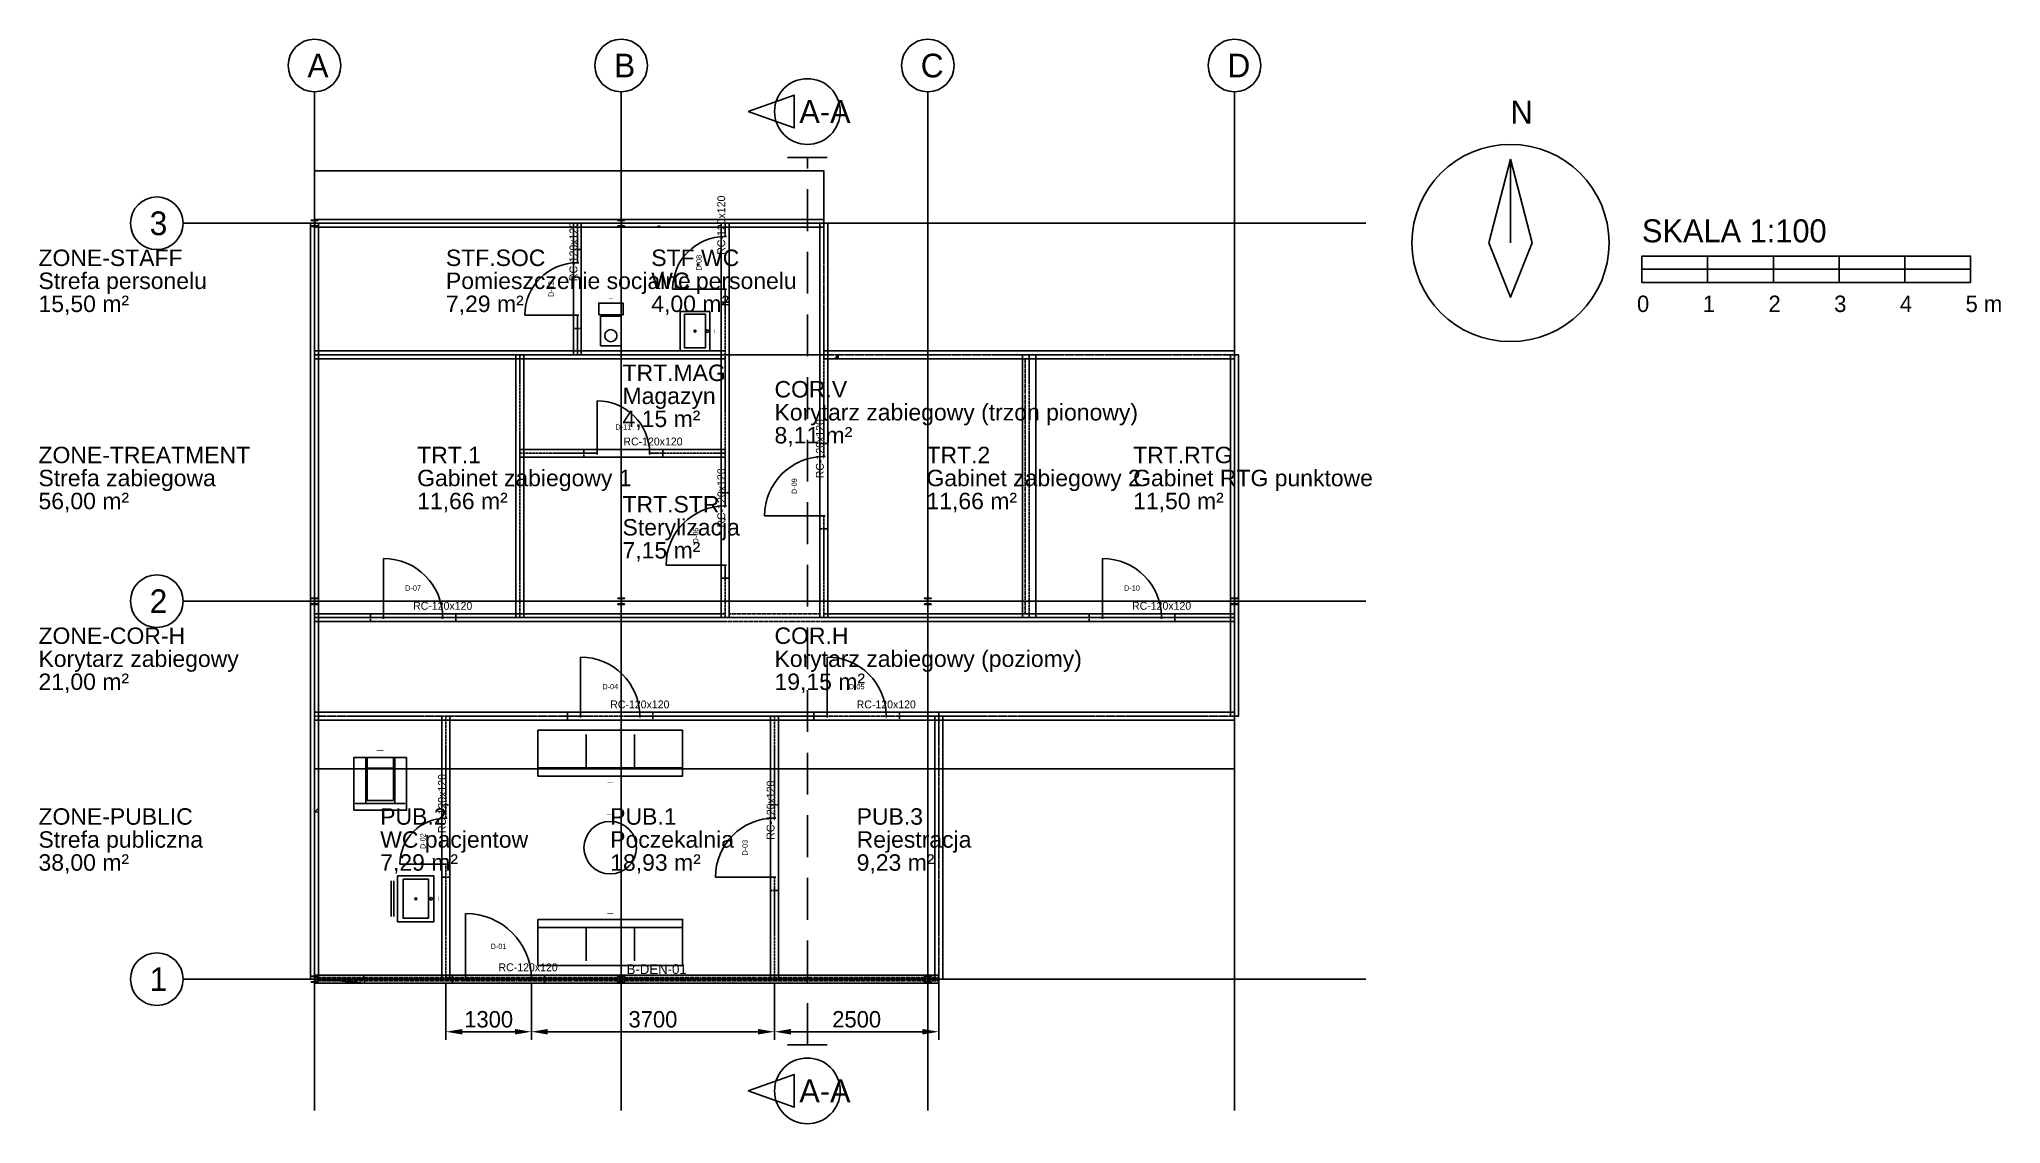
# Model space of a CAD drawing. Header units: millimetres. Extents: x -4189 to 25660, y -2200 to 14300.
import ezdxf
from ezdxf.enums import TextEntityAlignment as Align

# ---------------------------------------------------------------- set-up
doc = ezdxf.new("R2010")
doc.units = ezdxf.units.MM
for name, pattern in [('KRESKOWA', [19.05, 12.7, -6.35]), ('KRESKOWA2', [9.525, 6.35, -3.175]), ('ŚRODEK', [50.8, 31.75, -6.35, 6.35, -6.35])]:
    doc.linetypes.add(name, pattern=pattern)
for name, color, linetype in [('A-ANNO-DIMS', 2, 'Continuous'), ('A-ANNO-NORT', 7, 'Continuous'), ('A-ANNO-SBAR', 7, 'Continuous'), ('A-ANNO-SYMB', 7, 'Continuous'), ('A-DETL-SECT', 7, 'Continuous'), ('A-DOOR', 30, 'Continuous'), ('A-FURN-SFA', 7, 'Continuous'), ('A-FURN-TBL', 7, 'Continuous'), ('A-GRID', 7, 'Continuous'), ('A-GRID-BUB', 7, 'Continuous'), ('A-PLMB-BSN', 7, 'Continuous'), ('A-PLMB-WC', 7, 'Continuous'), ('A-ROOM-BNDY', 8, 'KRESKOWA'), ('A-ROOM-BNDY-BATH-RES', 8, 'KRESKOWA'), ('A-ROOM-IDEN', 7, 'Continuous'), ('A-WALL', 7, 'Continuous'), ('A-WALL-BEAR', 4, 'Continuous'), ('A-WALL-BEAR-CTRL', 8, 'ŚRODEK'), ('A-WALL-CTRL', 8, 'ŚRODEK'), ('A-WALL-LEAD', 7, 'Continuous'), ('A-ZONE-BNDY', 8, 'KRESKOWA'), ('A-ZONE-IDEN', 7, 'Continuous'), ('S-BEAM', 1, 'KRESKOWA'), ('S-BEAM-CTRL', 8, 'ŚRODEK'), ('S-COLS', 1, 'Continuous'), ('S-COLS-CTRL', 8, 'ŚRODEK'), ('S-LINTEL', 1, 'KRESKOWA')]:
    doc.layers.add(name, color=color, linetype=linetype)
doc.styles.add('ACADMCP-ROOM', font='arial.ttf')
doc.dimstyles.new('ARCH-ISO', dxfattribs={"dimscale": 100, "dimtxt": 2.5, "dimasz": 2.5, "dimexe": 1.25, "dimexo": 0.625, "dimtad": 1, "dimdec": 0, "dimrnd": 1, "dimdsep": 46, "dimtxsty": 'Standard', "dimcen": 0.09, "dimadec": 0, "dimazin": 0, "dimtfac": 1, "dimtdec": 4, "dimtofl": 0, "dimtmove": 0, "dimatfit": 3, "dimfxl": 1, "dimtolj": 1, "dimtzin": 0, "dimarcsym": 0})
doc.dimstyles.new('ISO-25', dxfattribs={"dimtxt": 2.5, "dimasz": 2.5, "dimexe": 1.25, "dimexo": 0.625, "dimtad": 1, "dimtxsty": 'Standard', "dimcen": 2.5, "dimadec": 0, "dimazin": 0, "dimtfac": 1, "dimtmove": 0, "dimatfit": 3, "dimfxl": 1, "dimarcsym": 0})

# ---------------------------------------------------------------- blocks, each defined once
blk = doc.blocks.new('DOOR-SINGLE-1000-2100')
for p, q in [((-500, 0), (-500, 1000)), ((-500, -20), (-500, 20)), ((500, -20), (500, 20))]:
    blk.add_line(p, q)
blk.add_arc((-500, 0), 1000, 0, 90)
blk.add_attdef('NUMBER', text='', height=80).set_placement((0, 500), align=Align.MIDDLE_CENTER)
at = {"flags": 1}
for tag in ['ACOUSTIC_DB', 'ROOM_FROM', 'LINTEL_TYPE', 'FIRE_CLASS', 'HEIGHT_MM', 'SWING_DIR', 'WIDTH_MM', 'ROOM_TO', 'LEAF_DIR', 'SILL_MM', 'TYPE', 'LEAD', 'REI', 'RC']:
    blk.add_attdef(tag, text='', height=80, dxfattribs=at).set_placement((0, 0), align=Align.MIDDLE_CENTER)
blk = doc.blocks.new('DOOR-SINGLE-700-2100')
for p, q in [((-350, 0), (-350, 700)), ((-350, -20), (-350, 20)), ((350, -20), (350, 20))]:
    blk.add_line(p, q)
blk.add_arc((-350, 0), 700, 0, 90)
blk.add_attdef('NUMBER', text='', height=80).set_placement((0, 350), align=Align.MIDDLE_CENTER)
at = {"flags": 1}
for tag in ['ACOUSTIC_DB', 'ROOM_FROM', 'LINTEL_TYPE', 'FIRE_CLASS', 'HEIGHT_MM', 'SWING_DIR', 'WIDTH_MM', 'ROOM_TO', 'LEAF_DIR', 'SILL_MM', 'TYPE', 'LEAD', 'REI', 'RC']:
    blk.add_attdef(tag, text='', height=80, dxfattribs=at).set_placement((0, 0), align=Align.MIDDLE_CENTER)
blk = doc.blocks.new('DOOR-SINGLE-900-2100')
for p, q in [((-450, 0), (-450, 900)), ((-450, -20), (-450, 20)), ((450, -20), (450, 20))]:
    blk.add_line(p, q)
blk.add_arc((-450, 0), 900, 0, 90)
blk.add_attdef('NUMBER', text='', height=80).set_placement((0, 450), align=Align.MIDDLE_CENTER)
at = {"flags": 1}
for tag in ['ACOUSTIC_DB', 'ROOM_FROM', 'LINTEL_TYPE', 'FIRE_CLASS', 'HEIGHT_MM', 'SWING_DIR', 'WIDTH_MM', 'ROOM_TO', 'LEAF_DIR', 'SILL_MM', 'TYPE', 'LEAD', 'REI', 'RC']:
    blk.add_attdef(tag, text='', height=80, dxfattribs=at).set_placement((0, 0), align=Align.MIDDLE_CENTER)
blk = doc.blocks.new('DOOR-SINGLE-800-2100')
for p, q in [((-400, 0), (-400, 800)), ((-400, -20), (-400, 20)), ((400, -20), (400, 20))]:
    blk.add_line(p, q)
blk.add_arc((-400, 0), 800, 0, 90)
blk.add_attdef('NUMBER', text='', height=80).set_placement((0, 400), align=Align.MIDDLE_CENTER)
at = {"flags": 1}
for tag in ['ACOUSTIC_DB', 'ROOM_FROM', 'LINTEL_TYPE', 'FIRE_CLASS', 'HEIGHT_MM', 'SWING_DIR', 'WIDTH_MM', 'ROOM_TO', 'LEAF_DIR', 'SILL_MM', 'TYPE', 'LEAD', 'REI', 'RC']:
    blk.add_attdef(tag, text='', height=80, dxfattribs=at).set_placement((0, 0), align=Align.MIDDLE_CENTER)
blk = doc.blocks.new('FURN-SOFA-CLN-3')
for p, q in [((-1100, 224), (1100, 224)), ((-367, 224), (-367, -280)), ((367, 224), (367, -280))]:
    blk.add_line(p, q)
blk.add_lwpolyline([(-1100, -350), (1100, -350), (1100, 350), (-1100, 350)], close=True)
blk.add_attdef('INV_ID', text='', height=67.2).set_placement((0, 451), align=Align.MIDDLE_CENTER)
at = {"flags": 1}
for tag in ['ROOM', 'NOTE', 'TYPE']:
    blk.add_attdef(tag, text='', height=67.2, dxfattribs=at).set_placement((0, 0), align=Align.MIDDLE_CENTER)
blk = doc.blocks.new('FURN-TBL-ROUND-800-800')
blk.add_circle((0, 0), 400)
blk.add_attdef('INV_ID', text='', height=76.8).set_placement((0, 515.2), align=Align.MIDDLE_CENTER)
at = {"flags": 1}
for tag in ['ROOM', 'NOTE', 'TYPE']:
    blk.add_attdef(tag, text='', height=76.8, dxfattribs=at).set_placement((0, 0), align=Align.MIDDLE_CENTER)
blk = doc.blocks.new('PLMB-WC-ACC')
for p, q in [((-220, 400), (-220, -300)), ((220, 400), (220, -300)), ((220, -300), (-380, -300)), ((-220, -300), (380, -300))]:
    blk.add_line(p, q)
for points in [[(-400, -400), (400, -400), (400, 400), (-400, 400)], [(-200, -250), (200, -250), (200, 400), (-200, 400)], [(-200, 240), (200, 240), (200, 400), (-200, 400)]]:
    blk.add_lwpolyline(points, close=True)
blk.add_attdef('INV_ID', text='', height=76.8).set_placement((0, 515.2), align=Align.MIDDLE_CENTER)
at = {"flags": 1}
for tag in ['ACCESSIBLE', 'NOTE', 'TYPE']:
    blk.add_attdef(tag, text='', height=76.8, dxfattribs=at).set_placement((0, 0), align=Align.MIDDLE_CENTER)
blk = doc.blocks.new('PLMB-BSN-ACC-700-550')
for p, q in [((-270, -335), (270, -335)), ((-270, -375), (270, -375))]:
    blk.add_line(p, q)
for points in [[(-350, -275), (350, -275), (350, 275), (-350, 275)], [(-297.5, -192.5), (297.5, -192.5), (297.5, 192.5), (-297.5, 192.5)]]:
    blk.add_lwpolyline(points, close=True)
for centre, radius in [((0, 235), 20), ((0, 0), 15)]:
    blk.add_circle(centre, radius)
blk.add_attdef('INV_ID', text='', height=52.8).set_placement((0, 354.2), align=Align.MIDDLE_CENTER)
at = {"flags": 1}
for tag in ['ACCESSIBLE', 'NOTE', 'TYPE']:
    blk.add_attdef(tag, text='', height=52.8, dxfattribs=at).set_placement((0, 0), align=Align.MIDDLE_CENTER)
blk = doc.blocks.new('PLMB-WC-FS')
for points in [[(-185, 145), (185, 145), (185, 325), (-185, 325)], [(-157.25, -325), (157.25, -325), (157.25, 125), (-157.25, 125)]]:
    blk.add_lwpolyline(points, close=True)
blk.add_circle((0, -170), 92.5)
blk.add_attdef('INV_ID', text='', height=48).set_placement((0, 397), align=Align.MIDDLE_CENTER)
at = {"flags": 1}
for tag in ['ACCESSIBLE', 'NOTE', 'TYPE']:
    blk.add_attdef(tag, text='', height=48, dxfattribs=at).set_placement((0, 0), align=Align.MIDDLE_CENTER)
blk = doc.blocks.new('PLMB-BSN-STD')
for points in [[(-300, -225), (300, -225), (300, 225), (-300, 225)], [(-255, -157.5), (255, -157.5), (255, 157.5), (-255, 157.5)]]:
    blk.add_lwpolyline(points, close=True)
for centre, radius in [((0, 185), 20), ((0, 0), 15)]:
    blk.add_circle(centre, radius)
blk.add_attdef('INV_ID', text='', height=48).set_placement((0, 297), align=Align.MIDDLE_CENTER)
at = {"flags": 1}
for tag in ['ACCESSIBLE', 'NOTE', 'TYPE']:
    blk.add_attdef(tag, text='', height=48, dxfattribs=at).set_placement((0, 0), align=Align.MIDDLE_CENTER)
blk = doc.blocks.new('*D11')
at = {"layer": 'A-ANNO-DIMS', "color": 0, "lineweight": -2, "transparency": 16777216}
for p, q in [((2000, -62), (2000, -925)), ((3300, -62), (3300, -925)), ((2250, -800), (3050, -800))]:
    blk.add_line(p, q, dxfattribs=at)
at = {"layer": 'A-ANNO-DIMS', "color": 0, "transparency": 16777216}
for points in [[(2250, -758), (2250, -842), (2000, -800)], [(3050, -758), (3050, -842), (3300, -800)]]:
    blk.add_solid(points, dxfattribs=at)
at = {"layer": 'Defpoints', "color": 0, "transparency": 16777216}
for p in [(2000, 0), (3300, 0), (3300, -800)]:
    blk.add_point(p, dxfattribs=at)
at = {"layer": 'A-ANNO-DIMS', "color": 0, "transparency": 16777216, "insert": (2650, -612), "char_height": 250, "attachment_point": 5}
blk.add_mtext('\\A1;1300', dxfattribs=at)
blk = doc.blocks.new('*D12')
at = {"layer": 'A-ANNO-DIMS', "color": 0, "lineweight": -2, "transparency": 16777216}
for p, q in [((3300, -62), (3300, -925)), ((7000, -62), (7000, -925)), ((3550, -800), (6750, -800))]:
    blk.add_line(p, q, dxfattribs=at)
at = {"layer": 'A-ANNO-DIMS', "color": 0, "transparency": 16777216}
for points in [[(3550, -758), (3550, -842), (3300, -800)], [(6750, -758), (6750, -842), (7000, -800)]]:
    blk.add_solid(points, dxfattribs=at)
at = {"layer": 'Defpoints', "color": 0, "transparency": 16777216}
for p in [(3300, 0), (7000, 0), (7000, -800)]:
    blk.add_point(p, dxfattribs=at)
at = {"layer": 'A-ANNO-DIMS', "color": 0, "transparency": 16777216, "insert": (5150, -612), "char_height": 250, "attachment_point": 5}
blk.add_mtext('\\A1;3700', dxfattribs=at)
blk = doc.blocks.new('*D13')
at = {"layer": 'A-ANNO-DIMS', "color": 0, "lineweight": -2, "transparency": 16777216}
for p, q in [((7000, -62), (7000, -925)), ((9500, -62), (9500, -925)), ((7250, -800), (9250, -800))]:
    blk.add_line(p, q, dxfattribs=at)
at = {"layer": 'A-ANNO-DIMS', "color": 0, "transparency": 16777216}
for points in [[(7250, -758), (7250, -842), (7000, -800)], [(9250, -758), (9250, -842), (9500, -800)]]:
    blk.add_solid(points, dxfattribs=at)
at = {"layer": 'Defpoints', "color": 0, "transparency": 16777216}
for p in [(7000, 0), (9500, 0), (9500, -800)]:
    blk.add_point(p, dxfattribs=at)
at = {"layer": 'A-ANNO-DIMS', "color": 0, "transparency": 16777216, "insert": (8250, -612), "char_height": 250, "attachment_point": 5}
blk.add_mtext('\\A1;2500', dxfattribs=at)
blk = doc.blocks.new('*D14')
at = {"layer": 'A-ANNO-DIMS', "color": 0, "lineweight": -2, "transparency": 16777216}
for p, q in [((0, 11499), (0, 5749)), ((-3, 5750), (-8, 5750)), ((0, 1), (0, 5751)), ((3, 5750), (5, 5750))]:
    blk.add_line(p, q, dxfattribs=at)
at = {"layer": 'A-ANNO-DIMS', "color": 0, "transparency": 16777216}
for points in [[(-3, 5750), (-3, 5750), (0, 5750)], [(3, 5750), (3, 5750), (0, 5750)]]:
    blk.add_solid(points, dxfattribs=at)
at = {"layer": 'Defpoints', "color": 0, "transparency": 16777216}
for p in [(0, 11500), (0, 5750), (0, 0)]:
    blk.add_point(p, dxfattribs=at)
at = {"layer": 'A-ANNO-DIMS', "color": 0, "transparency": 16777216, "insert": (-6, 5752), "char_height": 2.5, "attachment_point": 5}
blk.add_mtext('0', dxfattribs=at)
blk = doc.blocks.new('*D15')
at = {"layer": 'A-ANNO-DIMS', "color": 0, "lineweight": -2, "transparency": 16777216}
for p, q in [((0, 3999), (0, 3199)), ((14000, 3999), (14000, 3199)), ((2, 3200), (13998, 3200))]:
    blk.add_line(p, q, dxfattribs=at)
at = {"layer": 'A-ANNO-DIMS', "color": 0, "transparency": 16777216}
for points in [[(2, 3200), (2, 3200), (0, 3200)], [(13998, 3200), (13998, 3200), (14000, 3200)]]:
    blk.add_solid(points, dxfattribs=at)
at = {"layer": 'Defpoints', "color": 0, "transparency": 16777216}
for p in [(0, 4000), (14000, 4000), (14000, 3200)]:
    blk.add_point(p, dxfattribs=at)
at = {"layer": 'A-ANNO-DIMS', "color": 0, "transparency": 16777216, "insert": (7000, 3202), "char_height": 2.5, "attachment_point": 5}
blk.add_mtext('14000', dxfattribs=at)
blk = doc.blocks.new('*D16')
at = {"layer": 'A-ANNO-DIMS', "color": 0, "lineweight": -2, "transparency": 16777216}
for p, q in [((0, 11501), (0, 12301)), ((3, 12300), (7748, 12300)), ((7750, 11501), (7750, 12301))]:
    blk.add_line(p, q, dxfattribs=at)
at = {"layer": 'A-ANNO-DIMS', "color": 0, "transparency": 16777216}
for points in [[(3, 12300), (3, 12300), (0, 12300)], [(7748, 12300), (7748, 12300), (7750, 12300)]]:
    blk.add_solid(points, dxfattribs=at)
at = {"layer": 'Defpoints', "color": 0, "transparency": 16777216}
for p in [(7750, 12300), (0, 11500), (7750, 11500)]:
    blk.add_point(p, dxfattribs=at)
at = {"layer": 'A-ANNO-DIMS', "color": 0, "transparency": 16777216, "insert": (3875, 12302), "char_height": 2.5, "attachment_point": 5}
blk.add_mtext('7750', dxfattribs=at)

msp = doc.modelspace()

# ---------------------------------------------------------------- hatches: boundary and pattern name
h = msp.add_hatch()
h.set_pattern_fill('AR-CONC', color=8, scale=50, style=0)
h.paths.add_polyline_path([(-60, 0), (60, 0), (60, 11500), (-60, 11500)], flags=0)
h = msp.add_hatch()
h.set_pattern_fill('AR-CONC', color=8, scale=50, style=0)
h.paths.add_polyline_path([(0, 11440), (7750, 11440), (7750, 11560), (0, 11560)], flags=0)
h = msp.add_hatch()
h.set_pattern_fill('AR-CONC', color=8, scale=50, style=0)
h.paths.add_polyline_path([(7690, 9500), (7810, 9500), (7810, 11500), (7690, 11500)], flags=0)
h = msp.add_hatch()
h.set_pattern_fill('AR-CONC', color=8, scale=50, style=0)
h.paths.add_polyline_path([(7750, 9440), (14000, 9440), (14000, 9560), (7750, 9560)], flags=0)
h = msp.add_hatch()
h.set_pattern_fill('AR-CONC', color=8, scale=50, style=0)
h.paths.add_polyline_path([(13940, 4000), (14060, 4000), (14060, 9500), (13940, 9500)], flags=0)
h = msp.add_hatch()
h.set_pattern_fill('AR-CONC', color=8, scale=50, style=0)
h.paths.add_polyline_path([(9440, 0), (9560, 0), (9560, 4000), (9440, 4000)], flags=0)
h = msp.add_hatch()
h.set_pattern_fill('AR-CONC', color=8, scale=50, style=0)
h.paths.add_polyline_path([(9500, 3940), (14000, 3940), (14000, 4060), (9500, 4060)], flags=0)
h = msp.add_hatch()
h.set_pattern_fill('AR-CONC', color=8, scale=50, style=0)
h.paths.add_polyline_path([(0, -60), (9500, -60), (9500, 60), (0, 60)], flags=0)

# ---------------------------------------------------------------- linework, layer by layer
at = {"layer": 'A-ANNO-NORT'}
msp.add_line((18200, 11200), (18200, 12475), dxfattribs=at)
msp.add_lwpolyline([(18200, 12475), (18530, 11200), (18200, 10375), (17870, 11200)], close=True, dxfattribs=at)
msp.add_circle((18200, 11200), 1500, dxfattribs=at)
at = {"layer": 'A-ANNO-SBAR'}
for p, q in [((20200, 10600), (20200, 11000)), ((20200, 10800), (25200, 10800)), ((21200, 10600), (21200, 11000)), ((22200, 10600), (22200, 11000)), ((23200, 10600), (23200, 11000)), ((24200, 10600), (24200, 11000)), ((25200, 10600), (25200, 11000))]:
    msp.add_line(p, q, dxfattribs=at)
for points in [[(20200, 10600), (25200, 10600), (25200, 11000), (20200, 11000)], [(20200, 10600), (21200, 10600), (21200, 10800), (20200, 10800)], [(21200, 10800), (22200, 10800), (22200, 11000), (21200, 11000)], [(22200, 10600), (23200, 10600), (23200, 10800), (22200, 10800)], [(23200, 10800), (24200, 10800), (24200, 11000), (23200, 11000)], [(24200, 10600), (25200, 10600), (25200, 10800), (24200, 10800)]]:
    msp.add_lwpolyline(points, close=True, dxfattribs=at)
at = {"layer": 'A-ANNO-SYMB'}
for points in [[(6600, 13200), (7300, 13450), (7300, 12950)], [(6600, -1700), (7300, -1950), (7300, -1450)]]:
    msp.add_lwpolyline(points, close=True, dxfattribs=at)
for centre in [(7500, 13200), (7500, -1700)]:
    msp.add_circle(centre, 500, dxfattribs=at)
at = {"layer": 'A-DETL-SECT'}
for p, q in [((7200, 12500), (7800, 12500)), ((7200, -1000), (7800, -1000))]:
    msp.add_line(p, q, dxfattribs=at)
at = {"layer": 'A-DETL-SECT', "linetype": 'KRESKOWA2', "ltscale": 100}
msp.add_line((7500, -1000), (7500, 12500), dxfattribs=at)
at = {"layer": 'A-GRID'}
for p, q in [((0, -2000), (0, 13500)), ((4667, -2000), (4667, 13500)), ((9333, -2000), (9333, 13500)), ((14000, -2000), (14000, 13500)), ((-2000, 11500), (16000, 11500)), ((-2000, 5750), (16000, 5750)), ((-2000, 0), (16000, 0))]:
    msp.add_line(p, q, dxfattribs=at)
at = {"layer": 'A-GRID-BUB'}
for centre in [(0, 13900), (4667, 13900), (9333, 13900), (14000, 13900), (-2400, 11500), (-2400, 5750), (-2400, 0)]:
    msp.add_circle(centre, 400, dxfattribs=at)
at = {"layer": 'A-ROOM-BNDY'}
for points in [[(60, 9560), (3940, 9560), (3940, 11440), (60, 11440)], [(6310, 5560), (7690, 5560), (7690, 11440), (6310, 11440)], [(60, 5560), (3065, 5560), (3065, 9440), (60, 9440)], [(3185, 8060), (6190, 8060), (6190, 9440), (3185, 9440)], [(7810, 5560), (10815, 5560), (10815, 9440), (7810, 9440)], [(10975, 5560), (13940, 5560), (13940, 9440), (10975, 9440)], [(3185, 5560), (6190, 5560), (6190, 7940), (3185, 7940)], [(60, 4060), (13940, 4060), (13940, 5440), (60, 5440)], [(2060, 60), (6940, 60), (6940, 3940), (2060, 3940)], [(7060, 60), (9440, 60), (9440, 3940), (7060, 3940)]]:
    msp.add_lwpolyline(points, close=True, dxfattribs=at)
at = {"layer": 'A-ROOM-BNDY-BATH-RES'}
for points in [[(4060, 9560), (6190, 9560), (6190, 11440), (4060, 11440)], [(60, 60), (1940, 60), (1940, 3940), (60, 3940)]]:
    msp.add_lwpolyline(points, close=True, dxfattribs=at)
at = {"layer": 'A-WALL'}
for p, q in [((3940, 9500), (3940, 11500)), ((4060, 9500), (4060, 11500)), ((6190, 5500), (6190, 11500)), ((6310, 5500), (6310, 11500)), ((0, 9560), (6250, 9560)), ((0, 9440), (6250, 9440)), ((3065, 5500), (3065, 9500)), ((3185, 5500), (3185, 9500)), ((7690, 5500), (7690, 9500)), ((7810, 5500), (7810, 9500)), ((3125, 8060), (6250, 8060)), ((3125, 7940), (6250, 7940)), ((0, 5560), (6250, 5560)), ((0, 5440), (6250, 5440)), ((7750, 5560), (14000, 5560)), ((7750, 5440), (14000, 5440)), ((0, 4060), (9500, 4060)), ((0, 3940), (9500, 3940)), ((1940, 0), (1940, 4000)), ((2060, 0), (2060, 4000)), ((6940, 0), (6940, 4000)), ((7060, 0), (7060, 4000))]:
    msp.add_line(p, q, dxfattribs=at)
at = {"layer": 'A-WALL-BEAR'}
for p, q in [((-60, 11500), (-60, 0)), ((7750, 11560), (0, 11560)), ((7750, 11440), (0, 11440)), ((60, 11500), (60, 0)), ((7690, 9500), (7690, 11500)), ((7810, 9500), (7810, 11500)), ((14000, 9560), (7750, 9560)), ((14000, 9440), (7750, 9440)), ((13940, 4000), (13940, 9500)), ((14060, 4000), (14060, 9500)), ((9440, 0), (9440, 4000)), ((9500, 4060), (14000, 4060)), ((9500, 3940), (14000, 3940)), ((9560, 0), (9560, 4000)), ((0, 60), (9500, 60)), ((0, -60), (9500, -60))]:
    msp.add_line(p, q, dxfattribs=at)
for points in [[(-60, 0), (60, 0), (60, 11500), (-60, 11500)], [(0, 11440), (7750, 11440), (7750, 11560), (0, 11560)], [(7690, 9500), (7810, 9500), (7810, 11500), (7690, 11500)], [(7750, 9440), (14000, 9440), (14000, 9560), (7750, 9560)], [(13940, 4000), (14060, 4000), (14060, 9500), (13940, 9500)], [(9440, 0), (9560, 0), (9560, 4000), (9440, 4000)], [(9500, 3940), (14000, 3940), (14000, 4060), (9500, 4060)], [(0, -60), (9500, -60), (9500, 60), (0, 60)]]:
    msp.add_lwpolyline(points, close=True, dxfattribs=at)
at = {"layer": 'A-WALL-BEAR-CTRL'}
for p, q in [((7750, 11500), (0, 11500)), ((0, 11500), (0, 0)), ((7750, 9500), (7750, 11500)), ((14000, 9500), (7750, 9500)), ((14000, 4000), (14000, 9500)), ((9500, 0), (9500, 4000)), ((9500, 4000), (14000, 4000)), ((0, 0), (2300, 0)), ((3300, 0), (9500, 0))]:
    msp.add_line(p, q, dxfattribs=at)
at = {"layer": 'A-WALL-CTRL'}
for p, q in [((4000, 10900), (4000, 11500)), ((6250, 11300), (6250, 11500)), ((6250, 7200), (6250, 10500)), ((4000, 9500), (4000, 10100)), ((0, 9500), (6250, 9500)), ((3125, 5500), (3125, 9500)), ((7750, 7950), (7750, 9500)), ((10875, 5500), (10875, 9500)), ((3125, 8000), (4300, 8000)), ((5100, 8000), (6250, 8000)), ((7750, 5500), (7750, 7050)), ((6250, 5500), (6250, 6300)), ((0, 5500), (1050, 5500)), ((1950, 5500), (6250, 5500)), ((7750, 5500), (11990, 5500)), ((12890, 5500), (14000, 5500)), ((0, 4000), (4050, 4000)), ((2000, 2450), (2000, 4000)), ((4950, 4000), (7800, 4000)), ((7000, 2450), (7000, 4000)), ((8700, 4000), (9500, 4000)), ((2000, 0), (2000, 1750)), ((7000, 0), (7000, 1550))]:
    msp.add_line(p, q, dxfattribs=at)
at = {"layer": 'A-WALL-LEAD'}
for p, q in [((10775, 5500), (10775, 9500)), ((10975, 5500), (10975, 9500))]:
    msp.add_line(p, q, dxfattribs=at)
at = {"layer": 'A-ZONE-BNDY'}
for points in [[(0, 9500), (7750, 9500), (7750, 11500), (0, 11500)], [(0, 5500), (14000, 5500), (14000, 9500), (0, 9500)], [(0, 4000), (14000, 4000), (14000, 5500), (0, 5500)], [(0, 0), (9500, 0), (9500, 4000), (0, 4000)]]:
    msp.add_lwpolyline(points, close=True, dxfattribs=at)
at = {"layer": 'S-BEAM'}
msp.add_lwpolyline([(0, 27.5), (9500, 27.5), (9500, -27.5), (0, -27.5)], close=True, dxfattribs=at)
at = {"layer": 'S-BEAM-CTRL'}
msp.add_line((0, 0), (9500, 0), dxfattribs=at)
at = {"layer": 'S-COLS'}
for points in [[(-50, 11452), (50, 11452), (50, 11460), (2.5, 11460), (2.5, 11540), (50, 11540), (50, 11548), (-50, 11548), (-50, 11540), (-2.5, 11540), (-2.5, 11460), (-50, 11460)], [(4617, 11452), (4717, 11452), (4717, 11460), (4669.5, 11460), (4669.5, 11540), (4717, 11540), (4717, 11548), (4617, 11548), (4617, 11540), (4664.5, 11540), (4664.5, 11460), (4617, 11460)], [(-50, 5702), (50, 5702), (50, 5710), (2.5, 5710), (2.5, 5790), (50, 5790), (50, 5798), (-50, 5798), (-50, 5790), (-2.5, 5790), (-2.5, 5710), (-50, 5710)], [(4617, 5702), (4717, 5702), (4717, 5710), (4669.5, 5710), (4669.5, 5790), (4717, 5790), (4717, 5798), (4617, 5798), (4617, 5790), (4664.5, 5790), (4664.5, 5710), (4617, 5710)], [(9283, 5702), (9383, 5702), (9383, 5710), (9335.5, 5710), (9335.5, 5790), (9383, 5790), (9383, 5798), (9283, 5798), (9283, 5790), (9330.5, 5790), (9330.5, 5710), (9283, 5710)], [(13950, 5702), (14050, 5702), (14050, 5710), (14002.5, 5710), (14002.5, 5790), (14050, 5790), (14050, 5798), (13950, 5798), (13950, 5790), (13997.5, 5790), (13997.5, 5710), (13950, 5710)], [(-50, -48), (50, -48), (50, -40), (2.5, -40), (2.5, 40), (50, 40), (50, 48), (-50, 48), (-50, 40), (-2.5, 40), (-2.5, -40), (-50, -40)], [(4617, -48), (4717, -48), (4717, -40), (4669.5, -40), (4669.5, 40), (4717, 40), (4717, 48), (4617, 48), (4617, 40), (4664.5, 40), (4664.5, -40), (4617, -40)], [(9283, -48), (9383, -48), (9383, -40), (9335.5, -40), (9335.5, 40), (9383, 40), (9383, 48), (9283, 48), (9283, 40), (9330.5, 40), (9330.5, -40), (9283, -40)]]:
    msp.add_lwpolyline(points, close=True, dxfattribs=at)
at = {"layer": 'S-COLS-CTRL'}
for p, q in [((-50, 11500), (50, 11500)), ((0, 11450), (0, 11550)), ((4617, 11500), (4717, 11500)), ((4667, 11450), (4667, 11550)), ((-50, 5750), (50, 5750)), ((0, 5700), (0, 5800)), ((4617, 5750), (4717, 5750)), ((4667, 5700), (4667, 5800)), ((9283, 5750), (9383, 5750)), ((9333, 5700), (9333, 5800)), ((13950, 5750), (14050, 5750)), ((14000, 5700), (14000, 5800)), ((-50, 0), (50, 0)), ((0, -50), (0, 50)), ((4617, 0), (4717, 0)), ((4667, -50), (4667, 50)), ((9283, 0), (9383, 0)), ((9333, -50), (9333, 50))]:
    msp.add_line(p, q, dxfattribs=at)
at = {"layer": 'S-LINTEL'}
for points in [[(6310, 10300), (6310, 11500), (6190, 11500), (6190, 10300)], [(4060, 9900), (4060, 11100), (3940, 11100), (3940, 9900)], [(4100, 7940), (5300, 7940), (5300, 8060), (4100, 8060)], [(7810, 6850), (7810, 8150), (7690, 8150), (7690, 6850)], [(6310, 6100), (6310, 7400), (6190, 7400), (6190, 6100)], [(850, 5440), (2150, 5440), (2150, 5560), (850, 5560)], [(11790, 5440), (13090, 5440), (13090, 5560), (11790, 5560)], [(3850, 3940), (5150, 3940), (5150, 4060), (3850, 4060)], [(7600, 3940), (8900, 3940), (8900, 4060), (7600, 4060)], [(2060, 1550), (2060, 2650), (1940, 2650), (1940, 1550)], [(7060, 1350), (7060, 2650), (6940, 2650), (6940, 1350)], [(2100, -60), (3500, -60), (3500, 60), (2100, 60)]]:
    msp.add_lwpolyline(points, close=True, dxfattribs=at)

# ---------------------------------------------------------------- block references
at = {"layer": 'A-DOOR', "rotation": 90}
for name, p, values in [('DOOR-SINGLE-800-2100', (6250, 10900), {'NUMBER': 'D-08'}), ('DOOR-SINGLE-800-2100', (4000, 10500), {'NUMBER': 'D-12'}), ('DOOR-SINGLE-900-2100', (7750, 7500), {'NUMBER': 'D-09'}), ('DOOR-SINGLE-900-2100', (6250, 6750), {'NUMBER': 'D-06'}), ('DOOR-SINGLE-700-2100', (2000, 2100), {'NUMBER': 'D-02'}), ('DOOR-SINGLE-900-2100', (7000, 2000), {'NUMBER': 'D-03'})]:
    msp.add_blockref(name, p, dxfattribs=at).add_auto_attribs(values)
at = {"layer": 'A-DOOR'}
for name, p, values in [('DOOR-SINGLE-800-2100', (4700, 8000), {'NUMBER': 'D-11'}), ('DOOR-SINGLE-900-2100', (1500, 5500), {'NUMBER': 'D-07'}), ('DOOR-SINGLE-900-2100', (12440, 5500), {'NUMBER': 'D-10'}), ('DOOR-SINGLE-900-2100', (4500, 4000), {'NUMBER': 'D-04'}), ('DOOR-SINGLE-900-2100', (8250, 4000), {'NUMBER': 'D-05'}), ('DOOR-SINGLE-1000-2100', (2800, 0), {'NUMBER': 'D-01'})]:
    msp.add_blockref(name, p, dxfattribs=at).add_auto_attribs(values)
at = {"layer": 'A-FURN-SFA', "rotation": 180}
msp.add_blockref('FURN-SOFA-CLN-3', (4500, 3440), dxfattribs=at).add_auto_attribs({'INV_ID': '—'})
at = {"layer": 'A-FURN-SFA'}
msp.add_blockref('FURN-SOFA-CLN-3', (4500, 560), dxfattribs=at).add_auto_attribs({'INV_ID': '—'})
at = {"layer": 'A-FURN-TBL'}
msp.add_blockref('FURN-TBL-ROUND-800-800', (4500, 2000), dxfattribs=at).add_auto_attribs({'INV_ID': '—'})
at = {"layer": 'A-PLMB-BSN', "rotation": 270}
for name, p in [('PLMB-BSN-STD', (5790, 9860)), ('PLMB-BSN-ACC-700-550', (1540, 1224))]:
    msp.add_blockref(name, p, dxfattribs=at).add_auto_attribs({'INV_ID': '—'})
at = {"layer": 'A-PLMB-WC'}
for name, p in [('PLMB-WC-FS', (4510, 9960)), ('PLMB-WC-ACC', (1000, 2970))]:
    msp.add_blockref(name, p, dxfattribs=at).add_auto_attribs({'INV_ID': '—'})

# ---------------------------------------------------------------- texts
at = {"layer": 'A-ANNO-NORT'}
msp.add_text('N', height=350, dxfattribs=at).set_placement((18200, 13015))
at = {"layer": 'A-ANNO-SBAR'}
for s, height, p in [('SKALA 1:100', 350, (20200, 11210)), ('0', 250, (20125, 10150)), ('1', 250, (21125, 10150)), ('2', 250, (22125, 10150)), ('3', 250, (23125, 10150)), ('4', 250, (24125, 10150)), ('5 m', 250, (25125, 10150))]:
    msp.add_text(s, height=height, dxfattribs=at).set_placement(p)
at = {"layer": 'A-ANNO-SYMB'}
for p in [(7377.5, 13025), (7377.5, -1875)]:
    msp.add_text('A-A', height=350, dxfattribs=at).set_placement(p)
at = {"layer": 'A-GRID-BUB'}
for s, p in [('A', (-108, 13720)), ('B', (4559, 13720)), ('C', (9225, 13720)), ('D', (13892, 13720)), ('3', (-2508, 11320)), ('2', (-2508, 5570)), ('1', (-2508, -180))]:
    msp.add_text(s, height=360, dxfattribs=at).set_placement(p)
at = {"layer": 'A-ROOM-IDEN', "style": 'ACADMCP-ROOM'}
for s, p in [('STF.SOC', (2000, 10850)), ('STF.WC', (5125, 10850)), ('Pomieszczenie socjalne', (2000, 10500)), ('WC personelu', (5125, 10500)), ('7,29 m²', (2000, 10150)), ('4,00 m²', (5125, 10150)), ('TRT.MAG', (4687.5, 9100)), ('Magazyn', (4687.5, 8750)), ('COR.V', (7000, 8850)), ('Korytarz zabiegowy (trzon pionowy)', (7000, 8500)), ('4,15 m²', (4687.5, 8400)), ('8,11 m²', (7000, 8150)), ('TRT.1', (1562.5, 7850)), ('TRT.2', (9312.5, 7850)), ('TRT.RTG', (12457.5, 7850)), ('Gabinet zabiegowy 1', (1562.5, 7500)), ('Gabinet zabiegowy 2', (9312.5, 7500)), ('Gabinet RTG punktowe', (12457.5, 7500)), ('11,66 m²', (1562.5, 7150)), ('TRT.STR', (4687.5, 7100)), ('11,66 m²', (9312.5, 7150)), ('11,50 m²', (12457.5, 7150)), ('Sterylizacja', (4687.5, 6750)), ('7,15 m²', (4687.5, 6400)), ('COR.H', (7000, 5100)), ('Korytarz zabiegowy (poziomy)', (7000, 4750)), ('19,15 m²', (7000, 4400)), ('PUB.2', (1000, 2350)), ('PUB.1', (4500, 2350)), ('PUB.3', (8250, 2350)), ('WC pacjentow', (1000, 2000)), ('Poczekalnia', (4500, 2000)), ('Rejestracja', (8250, 2000)), ('7,29 m²', (1000, 1650)), ('18,93 m²', (4500, 1650)), ('9,23 m²', (8250, 1650))]:
    msp.add_text(s, height=250, dxfattribs=at).set_placement(p)
at = {"layer": 'A-ZONE-IDEN', "style": 'ACADMCP-ROOM'}
for s, p in [('ZONE-STAFF', (-4200, 10850)), ('Strefa personelu', (-4200, 10500)), ('15,50 m²', (-4200, 10150)), ('ZONE-TREATMENT', (-4200, 7850)), ('Strefa zabiegowa', (-4200, 7500)), ('56,00 m²', (-4200, 7150)), ('ZONE-COR-H', (-4200, 5100)), ('Korytarz zabiegowy', (-4200, 4750)), ('21,00 m²', (-4200, 4400)), ('ZONE-PUBLIC', (-4200, 2350)), ('Strefa publiczna', (-4200, 2000)), ('38,00 m²', (-4200, 1650))]:
    msp.add_text(s, height=250, dxfattribs=at).set_placement(p)
at = {"layer": 'S-BEAM-CTRL'}
msp.add_text('B-DEN-01', height=150, dxfattribs=at).set_placement((4750, 77.5))
at = {"layer": 'S-LINTEL'}
for p in [(6250, 11020), (4000, 10620), (7750, 7620), (6250, 6870), (2000, 2220), (7000, 2120)]:
    msp.add_text('RC-120x120', height=120, rotation=90, dxfattribs=at).set_placement(p)
for p in [(4700, 8120), (1500, 5620), (12440, 5620), (4500, 4120), (8250, 4120), (2800, 120)]:
    msp.add_text('RC-120x120', height=120, dxfattribs=at).set_placement(p)

# ---------------------------------------------------------------- dimensions: what is measured, and where the dimension line sits
at = {"layer": 'A-ANNO-DIMS'}
for base, p1, p2, dimstyle, picture, middle in [((7750, 12300), (0, 11500), (7750, 11500), 'ISO-25', '*D16', (3875, 12301.875)), ((0, 5750), (0, 0), (0, 11500), 'ISO-25', '*D14', (-6.25, 5751.875)), ((14000, 3200), (0, 4000), (14000, 4000), 'ISO-25', '*D15', (7000, 3201.875)), ((3300, -800), (2000, 0), (3300, 0), 'ARCH-ISO', '*D11', (2650, -612.5)), ((7000, -800), (3300, 0), (7000, 0), 'ARCH-ISO', '*D12', (5150, -612.5)), ((9500, -800), (7000, 0), (9500, 0), 'ARCH-ISO', '*D13', (8250, -612.5))]:
    dim = msp.add_linear_dim(base=base, p1=p1, p2=p2, dimstyle=dimstyle, dxfattribs=at)
    dim.commit()
    dim.dimension.update_dxf_attribs({"geometry": picture, "text_midpoint": middle})

doc.saveas('drawing.dxf')
